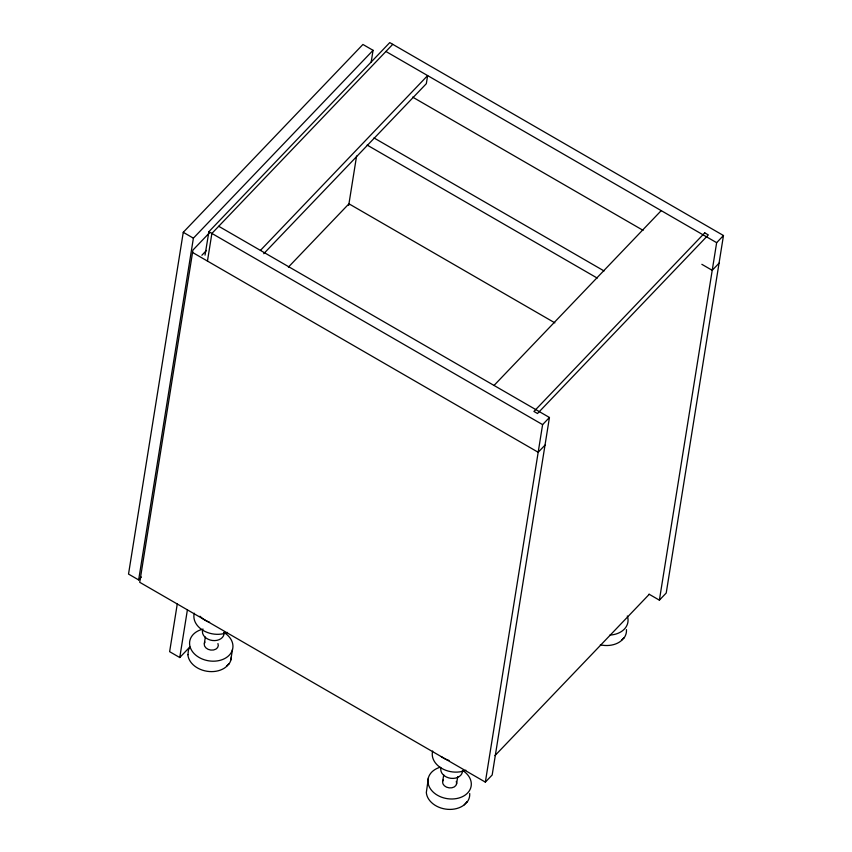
<?xml version="1.0" encoding="UTF-8"?>
<svg xmlns="http://www.w3.org/2000/svg" width="852" height="852" viewBox="0 0 852 852"><rect width="100%" height="100%" fill="white"/><g stroke="black" fill="none" stroke-linecap="round" stroke-linejoin="round"><path stroke-width="1.28" d="M187.972 654.719L188.377 650.491A21.811 16.231 9.1 0 1 189.645 647.509M371.163 62.153L373.059 50.321L362.92 44.464L183.265 232.308L128.524 574.067L138.652 579.924L141.4 577.049M138.652 579.924L193.393 238.166L373.059 50.321M649.011 594.163L659.384 600.159L666.221 593.013L723.476 235.525L389.769 42.6L208.9 231.701L205.034 255.142M207.451 261.074L211.882 233.427L392.751 44.325M177.269 604.004L169.633 651.673L179.761 657.531L189.858 646.966M179.761 657.531L187.397 609.862M204.363 643.271L205.353 637.072M230.817 659.906L232.479 649.512M348.692 205.417L356.594 156.012M428.407 777.897L426.33 792.52A21.747 16.188 9.1 0 0 440.857 807.973A21.747 16.188 9.1 0 0 464.127 804.927M442.731 781.071L443.722 774.883M456.523 784.138L457.716 776.704M209.464 232.798L192.935 250.083L139.728 582.299L485.352 782.115L542.607 424.626L549.444 417.48L218.719 226.281M549.444 417.48L492.179 774.979L485.352 782.115M659.384 600.159L716.649 242.671L723.476 235.525M201.881 255.249L206.472 250.445M260.424 250.403L427.629 75.583L426.33 83.688L263.726 253.704M288.402 267.113L348.947 203.809L554.865 322.855M494.022 385.445L661.227 210.625M545.014 445.127L538.187 452.274L192.552 252.458M719.045 263.172L712.219 270.318L701.846 264.322M494.937 755.649L649.224 594.334M464.148 804.938L467.322 801.615L465.022 804.022M226.664 666.221L228.954 663.814L225.78 667.137A21.747 16.188 9.1 0 1 202.488 670.173A21.747 16.188 9.1 0 1 187.898 654.719M621.779 640.129L624.069 637.722L620.895 641.045A21.747 16.188 9.1 0 1 600.33 644.836M385.913 51.471L716.649 242.671M412.602 97.096L643.079 230.338M373.985 137.928L604.068 270.947M367.148 145.074L597.231 278.082M208.9 231.701L542.607 424.626M183.265 232.308L193.393 238.166M626.444 629.596A21.811 16.231 9.1 0 1 624.175 637.775M627.328 615.985A21.811 16.231 9.1 0 1 609.894 635.07M456.299 781.38A7.093 5.272 9.1 0 1 449.142 787.866A7.093 5.272 9.1 0 1 443.317 779.793M462.434 770.453A10.906 8.115 9.1 0 1 450.878 778.313A10.906 8.115 9.1 0 1 440.974 767.854M469.697 793.489A21.811 16.231 9.1 0 1 467.418 801.668M463.978 771.379A21.811 16.231 9.1 0 1 463.85 795.928A21.811 16.231 9.1 0 1 431.517 790.315A21.811 16.231 9.1 0 1 440.164 767.247M465.863 770.208A21.811 16.231 9.1 0 1 441.805 768.419A21.811 16.231 9.1 0 1 432.667 751.017M449.047 760.442A21.811 16.231 9.1 0 1 441.229 756.565M217.942 643.579A7.093 5.272 9.1 0 1 210.785 650.065A7.093 5.272 9.1 0 1 204.949 641.993M224.065 632.653A10.906 8.115 9.1 0 1 212.51 640.502A10.906 8.115 9.1 0 1 202.616 630.054M231.371 656.754A21.811 16.231 9.1 0 1 229.06 663.857M223.852 632.397A21.811 16.231 9.1 0 1 226.249 657.659A21.811 16.231 9.1 0 1 193.053 652.387A21.811 16.231 9.1 0 1 203.106 629.096M227.495 632.408A21.811 16.231 9.1 0 1 203.436 630.608A21.811 16.231 9.1 0 1 194.299 613.216M209.603 622.279A21.811 16.231 9.1 0 1 199.986 616.22M704.742 232.852L533.927 411.452L537.505 413.518L708.321 234.918L704.742 232.852"/></g></svg>
